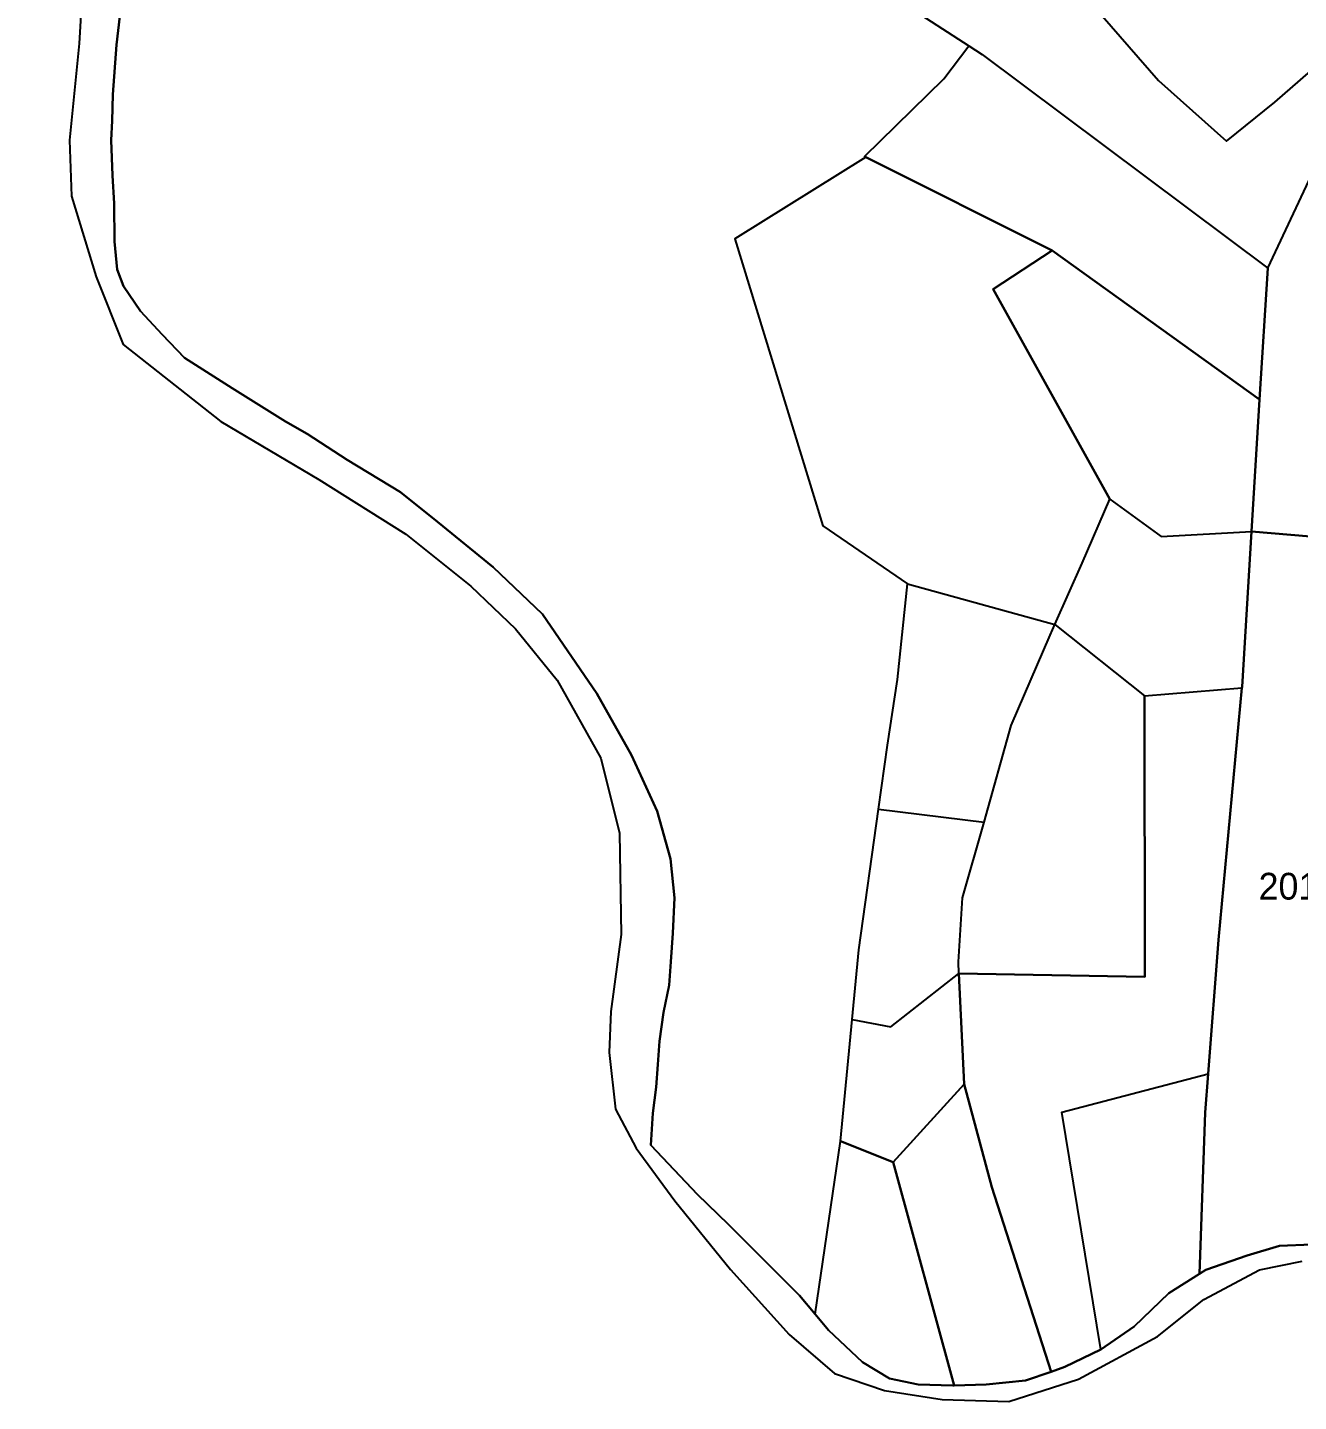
# Model space of a CAD drawing. Extents: x -6 to 556710, y -10 to 1845877.
# Drawn here: x 552350 to 553300, y 1841268 to 1842294 of the extents above; entities that cross this region are included whole.
import ezdxf

# ---------------------------------------------------------------- set-up
doc = ezdxf.new("R2010")
doc.units = 0
for name, color, linetype in [('Level 12', 7, 'Continuous'), ('Level 2', 7, 'Continuous'), ('Level 31', 7, 'Continuous'), ('Level 53', 7, 'Continuous')]:
    doc.layers.add(name, color=color, linetype=linetype)

msp = doc.modelspace()

# ---------------------------------------------------------------- linework, layer by layer
at = {"layer": 'Level 12'}
for p, q in [((553115.48, 1842127.72), (552976.21, 1842197.45)), ((553270.52, 1842016.45), (553115.48, 1842127.72)), ((553276.52, 1842114.53), (553270.52, 1842016.45)), ((553270.52, 1842016.45), (553264.5, 1841917.92)), ((553325.22, 1841912.66), (553264.5, 1841917.92)), ((553007.43, 1841878.67), (553117.57, 1841848.49)), ((553117.57, 1841848.49), (553184.42, 1841795.05)), ((553184.42, 1841795.05), (553257.33, 1841801.05)), ((552985.72, 1841710.43), (553064.58, 1841700.79)), ((553049.66, 1841505.01), (553045.89, 1841587.68)), ((552957.31, 1841462.45), (552966.08, 1841553.36)), ((553049.66, 1841505.01), (552996.74, 1841446.88)), ((552938.34, 1841333.34), (552957.31, 1841462.45)), ((552996.74, 1841446.88), (552957.31, 1841462.45)), ((553042.39, 1841279.9), (552996.74, 1841446.88))]:
    msp.add_line(p, q, dxfattribs=at)
for points in [[(552964.33, 1842455.83), (552901.38, 1842378.91), (553053.21, 1842280.71)], [(552964.33, 1842455.83), (553027.29, 1842412.07), (553083.21, 1842368.78), (553144.41, 1842312.83), (553195.06, 1842254.77), (553245.71, 1842209.37), (553281.98, 1842238.49), (553333.7, 1842283.52), (553360.32, 1842310.54)], [(552976.21, 1842197.45), (552975.32, 1842197.9), (553034.59, 1842255.91), (553053.21, 1842280.71)], [(553053.21, 1842280.71), (553063.16, 1842274.27), (553276.52, 1842114.53)], [(552976.21, 1842197.45), (552878.53, 1842136.56), (552944.26, 1841922.06), (553007.43, 1841878.67)], [(553276.52, 1842114.53), (553316.96, 1842200.33), (553336.86, 1842199.67)], [(553158.58, 1841942.06), (553071.42, 1842098.8), (553115.48, 1842127.72)], [(553117.57, 1841848.49), (553137.83, 1841894.3), (553158.58, 1841942.06)], [(553158.58, 1841942.06), (553196.97, 1841914.03), (553264.5, 1841917.92)], [(553264.5, 1841917.92), (553257.41, 1841801.93), (553257.33, 1841801.05)], [(552985.72, 1841710.43), (552992.39, 1841758.3), (552999.91, 1841807.2), (553007.43, 1841878.67)], [(553064.58, 1841700.79), (553084.91, 1841772.85), (553113.96, 1841840.32), (553117.57, 1841848.49)], [(553184.42, 1841795.05), (553184.85, 1841585.28), (553045.89, 1841587.68)], [(553257.33, 1841801.05), (553239.82, 1841612.76), (553231.98, 1841512.63)], [(552966.08, 1841553.36), (552971.09, 1841605.35), (552985.72, 1841710.43)], [(553045.89, 1841587.68), (553045.49, 1841596.37), (553048.6, 1841644.12), (553064.58, 1841700.79)], [(552966.08, 1841553.36), (552995.03, 1841547.94), (553045.89, 1841587.68)], [(553114.65, 1841290.25), (553070.41, 1841428.19), (553049.66, 1841505.01)], [(553151.91, 1841306.79), (553122.7, 1841484.14), (553231.98, 1841512.63)], [(553231.98, 1841512.63), (553229.73, 1841483.96), (553225.57, 1841363.29)]]:
    msp.add_lwpolyline(points, dxfattribs=at)
at = {"layer": 'Level 2'}
for p, q in [((552976.21, 1842197.45), (553115.48, 1842127.72)), ((553115.48, 1842127.72), (553270.52, 1842016.45)), ((553270.52, 1842016.45), (553276.52, 1842114.53)), ((553264.5, 1841917.92), (553270.52, 1842016.45)), ((553264.5, 1841917.92), (553325.22, 1841912.66)), ((553007.43, 1841878.67), (553117.57, 1841848.49)), ((553117.57, 1841848.49), (553184.42, 1841795.05)), ((553184.42, 1841795.05), (553257.33, 1841801.05)), ((552985.72, 1841710.43), (553064.58, 1841700.79)), ((553045.89, 1841587.68), (553049.66, 1841505.01)), ((552957.31, 1841462.45), (552966.08, 1841553.36)), ((552996.74, 1841446.88), (553049.66, 1841505.01)), ((552938.34, 1841333.34), (552957.31, 1841462.45)), ((552957.31, 1841462.45), (552996.74, 1841446.88)), ((552996.74, 1841446.88), (553042.39, 1841279.9))]:
    msp.add_line(p, q, dxfattribs=at)
for points in [[(552964.33, 1842455.83), (552901.38, 1842378.91), (553053.21, 1842280.71)], [(552964.33, 1842455.83), (553027.29, 1842412.07), (553083.21, 1842368.78), (553144.41, 1842312.83), (553195.06, 1842254.77), (553245.71, 1842209.37), (553281.98, 1842238.49), (553333.7, 1842283.52), (553360.32, 1842310.54)], [(552394.08, 1842375.65), (552388.47, 1842282.48), (552381.25, 1842210.19), (552382.86, 1842168.42), (552401.32, 1842108.18), (552421.39, 1842057.57), (552494.42, 1842000), (552567.55, 1841956.74), (552632.7, 1841915.82), (552681.22, 1841876.98), (552714.49, 1841845.06), (552745.68, 1841806.91), (552778.27, 1841748.64), (552792.13, 1841692.46), (552793.52, 1841616.86), (552785.89, 1841559.3), (552784.5, 1841528.77), (552789.35, 1841486.46), (552804.6, 1841457.33), (552833.71, 1841417.79), (552875.29, 1841366.47), (552918.96, 1841317.92), (552952.93, 1841288.78), (552990.36, 1841276.29), (553033.33, 1841269.36), (553083.24, 1841267.97), (553135.23, 1841284.6), (553194.15, 1841316.51), (553228.8, 1841344.25), (553270.39, 1841366.45), (553302.28, 1841372.69)], [(552926.67, 1841347.23), (552898.97, 1841374.84), (552873.44, 1841400.48), (552850.52, 1841422.61), (552815.67, 1841459.49), (552817.17, 1841483.42), (552819.71, 1841502.81), (552820.86, 1841519.8), (552822.08, 1841537.2), (552825.17, 1841558.49), (552829.42, 1841578.88), (552830.5, 1841596.39), (552832.13, 1841617.88), (552833.4, 1841644.3), (552830.43, 1841673.32), (552820.5, 1841708.92), (552801.18, 1841750.67), (552775.41, 1841796.96), (552734.84, 1841856.17), (552697.95, 1841891.15), (552656.34, 1841925.15), (552628.64, 1841947.16), (552588.91, 1841971.33), (552558.78, 1841990.83), (552542.82, 1842000), (552502.91, 1842024.83), (552467.27, 1842047.68), (552450.54, 1842065.08), (552434.31, 1842082.53), (552421.76, 1842101.17), (552417.04, 1842113.58), (552414.91, 1842134.43), (552414.7, 1842162.86), (552413.57, 1842183.82), (552412.59, 1842210.14), (552413.22, 1842224.69), (552413.76, 1842244.32), (552416.37, 1842281.46), (552423.21, 1842339.41)], [(552423.21, 1842339.41), (552416.37, 1842281.46), (552413.76, 1842244.32), (552413.22, 1842224.69), (552412.59, 1842210.14), (552413.57, 1842183.82), (552414.7, 1842162.86), (552414.91, 1842134.43), (552417.04, 1842113.58), (552421.76, 1842101.17), (552434.31, 1842082.53), (552450.54, 1842065.08), (552467.27, 1842047.68), (552502.91, 1842024.83), (552542.82, 1842000), (552558.78, 1841990.83), (552588.91, 1841971.33), (552628.64, 1841947.16), (552656.34, 1841925.15), (552697.95, 1841891.15), (552734.84, 1841856.17), (552775.41, 1841796.96), (552801.18, 1841750.67), (552820.5, 1841708.92), (552830.43, 1841673.32), (552833.4, 1841644.3), (552832.13, 1841617.88), (552830.5, 1841596.39), (552829.42, 1841578.88), (552825.17, 1841558.49), (552822.08, 1841537.2), (552820.86, 1841519.8), (552819.71, 1841502.81), (552817.17, 1841483.42), (552815.67, 1841459.49), (552850.52, 1841422.61), (552873.44, 1841400.48), (552898.97, 1841374.84), (552926.67, 1841347.23), (552938.34, 1841333.34)], [(552976.21, 1842197.45), (552975.32, 1842197.9), (553034.59, 1842255.91), (553053.21, 1842280.71)], [(553053.21, 1842280.71), (553063.16, 1842274.27), (553276.52, 1842114.53)], [(552976.21, 1842197.45), (552878.53, 1842136.56), (552944.26, 1841922.06), (553007.43, 1841878.67)], [(553276.52, 1842114.53), (553316.96, 1842200.33), (553336.86, 1842199.67)], [(553115.48, 1842127.72), (553071.42, 1842098.8), (553158.58, 1841942.06)], [(553117.57, 1841848.49), (553137.83, 1841894.3), (553158.58, 1841942.06)], [(553158.58, 1841942.06), (553196.97, 1841914.03), (553264.5, 1841917.92)], [(553257.33, 1841801.05), (553257.41, 1841801.93), (553264.5, 1841917.92)], [(552985.72, 1841710.43), (552992.39, 1841758.3), (552999.91, 1841807.2), (553007.43, 1841878.67)], [(553064.58, 1841700.79), (553084.91, 1841772.85), (553113.96, 1841840.32), (553117.57, 1841848.49)], [(553045.89, 1841587.68), (553184.85, 1841585.28), (553184.42, 1841795.05)], [(553231.98, 1841512.63), (553239.82, 1841612.76), (553257.33, 1841801.05)], [(552966.08, 1841553.36), (552971.09, 1841605.35), (552985.72, 1841710.43)], [(553045.89, 1841587.68), (553045.49, 1841596.37), (553048.6, 1841644.12), (553064.58, 1841700.79)], [(552966.08, 1841553.36), (552995.03, 1841547.94), (553045.89, 1841587.68)], [(553049.66, 1841505.01), (553070.41, 1841428.19), (553114.65, 1841290.25)], [(553151.91, 1841306.79), (553122.7, 1841484.14), (553231.98, 1841512.63)], [(553225.57, 1841363.29), (553229.73, 1841483.96), (553231.98, 1841512.63)], [(553309.54, 1841385.24), (553285.47, 1841384.26), (553261.09, 1841377.01), (553230.43, 1841366.33), (553225.57, 1841363.29), (553202.59, 1841348.91), (553176.76, 1841324.01), (553151.91, 1841306.79), (553125.02, 1841293.78), (553114.65, 1841290.25), (553095.6, 1841283.76), (553066.32, 1841280.66), (553042.39, 1841279.9), (553041.22, 1841279.86), (553015.3, 1841280.66), (552994.05, 1841285.23), (552973.78, 1841297.48), (552948.45, 1841321.31), (552938.34, 1841333.34), (552926.67, 1841347.23)], [(553225.57, 1841363.29), (553230.43, 1841366.33), (553261.09, 1841377.01), (553285.47, 1841384.26), (553309.54, 1841385.24)], [(553151.91, 1841306.79), (553176.76, 1841324.01), (553202.59, 1841348.91), (553225.57, 1841363.29)], [(552938.34, 1841333.34), (552948.45, 1841321.31), (552973.78, 1841297.48), (552994.05, 1841285.23), (553015.3, 1841280.66), (553041.22, 1841279.86), (553042.39, 1841279.9)], [(553114.65, 1841290.25), (553125.02, 1841293.78), (553151.91, 1841306.79)], [(553042.39, 1841279.9), (553066.32, 1841280.66), (553095.6, 1841283.76), (553114.65, 1841290.25)]]:
    msp.add_lwpolyline(points, dxfattribs=at)
at = {"layer": 'Level 31'}
for points in [[(552423.21, 1842339.41), (552416.37, 1842281.46), (552413.76, 1842244.32), (552413.22, 1842224.69), (552412.59, 1842210.14), (552413.57, 1842183.82), (552414.7, 1842162.86), (552414.91, 1842134.43), (552417.04, 1842113.58), (552421.76, 1842101.17), (552434.31, 1842082.53), (552450.54, 1842065.08), (552467.27, 1842047.68), (552502.91, 1842024.83), (552542.82, 1842000), (552558.78, 1841990.83), (552588.91, 1841971.33), (552628.64, 1841947.16), (552656.34, 1841925.15), (552697.95, 1841891.15), (552734.84, 1841856.17), (552775.41, 1841796.96), (552801.18, 1841750.67), (552820.5, 1841708.92), (552830.43, 1841673.32), (552833.4, 1841644.3), (552832.13, 1841617.88), (552830.5, 1841596.39), (552829.42, 1841578.88), (552825.17, 1841558.49), (552822.08, 1841537.2), (552820.86, 1841519.8), (552819.71, 1841502.81), (552817.17, 1841483.42), (552815.67, 1841459.49), (552850.52, 1841422.61), (552873.44, 1841400.48), (552898.97, 1841374.84), (552926.67, 1841347.23), (552938.34, 1841333.34)], [(553309.54, 1841385.24), (553285.47, 1841384.26), (553261.09, 1841377.01), (553230.43, 1841366.33), (553225.57, 1841363.29)], [(553225.57, 1841363.29), (553202.59, 1841348.91), (553176.76, 1841324.01), (553151.91, 1841306.79)], [(553042.39, 1841279.9), (553041.22, 1841279.86), (553015.3, 1841280.66), (552994.05, 1841285.23), (552973.78, 1841297.48), (552948.45, 1841321.31), (552938.34, 1841333.34)], [(553151.91, 1841306.79), (553125.02, 1841293.78), (553114.65, 1841290.25)], [(553114.65, 1841290.25), (553095.6, 1841283.76), (553066.32, 1841280.66), (553042.39, 1841279.9)]]:
    msp.add_lwpolyline(points, dxfattribs=at)
at = {"layer": 'Level 53'}
for points in [[(552349.94, 1842676.85), (552366.79, 1842643.92), (552376.42, 1842582.07), (552380.44, 1842490.51), (552390.07, 1842419.83), (552394.08, 1842375.65), (552388.47, 1842282.48), (552381.25, 1842210.19), (552382.86, 1842168.42), (552401.32, 1842108.18)], [(552401.32, 1842108.18), (552421.39, 1842057.57), (552494.42, 1842000), (552567.55, 1841956.74), (552632.7, 1841915.82), (552681.22, 1841876.98), (552714.49, 1841845.06), (552745.68, 1841806.91), (552778.27, 1841748.64), (552792.13, 1841692.46), (552793.52, 1841616.86), (552785.89, 1841559.3), (552784.5, 1841528.77), (552789.35, 1841486.46), (552804.6, 1841457.33), (552833.71, 1841417.79), (552875.29, 1841366.47), (552918.96, 1841317.92), (552952.93, 1841288.78), (552990.36, 1841276.29), (553033.33, 1841269.36), (553083.24, 1841267.97), (553135.23, 1841284.6), (553194.15, 1841316.51), (553228.8, 1841344.25), (553270.39, 1841366.45), (553302.28, 1841372.69)]]:
    msp.add_lwpolyline(points, dxfattribs=at)

# ---------------------------------------------------------------- texts
at = {"layer": 'Level 2'}
msp.add_text('2013', height=20, dxfattribs=at).set_placement((553269.73, 1841642.88))

doc.saveas('drawing.dxf')
